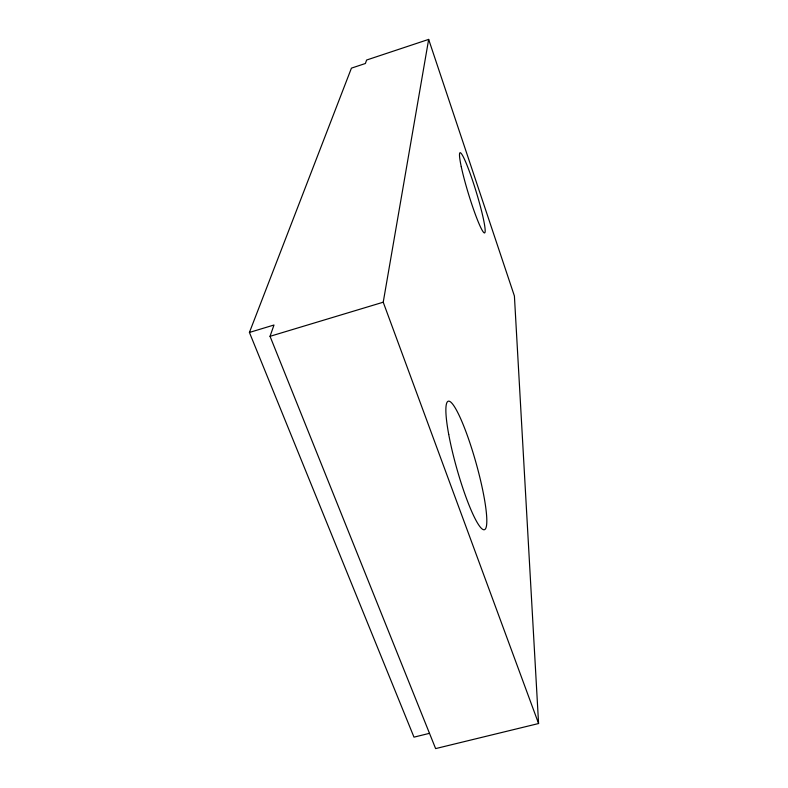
<?xml version="1.0" encoding="UTF-8"?>
<svg xmlns="http://www.w3.org/2000/svg" width="788" height="788" viewBox="0 0 788 788"><rect width="100%" height="100%" fill="white"/><g stroke="black" fill="none" stroke-linecap="round" stroke-linejoin="round"><path stroke-width="1.18" d="M249.422 332.447L273.997 325.011L270.038 336.318L435.626 748.6L538.578 723.532L383.224 302.208L428.662 39.4L366.607 60.036L365.396 63.493L351.428 68.142L249.422 332.447L413.986 737.144L429.322 733.372M270.038 336.318L383.224 302.208M428.662 39.4L514.406 295.993L538.578 723.532M448.727 434.464A66.763 10.027 74.3 0 0 484.167 529.753A66.763 10.027 74.3 0 0 466.092 432.1A66.763 10.027 74.3 0 0 448.727 434.464M461.266 166.731A41.902 3.989 73 0 0 483.487 232.233A41.902 3.989 73 0 0 472.239 179.516A41.902 3.989 73 0 0 461.266 166.731"/></g></svg>
